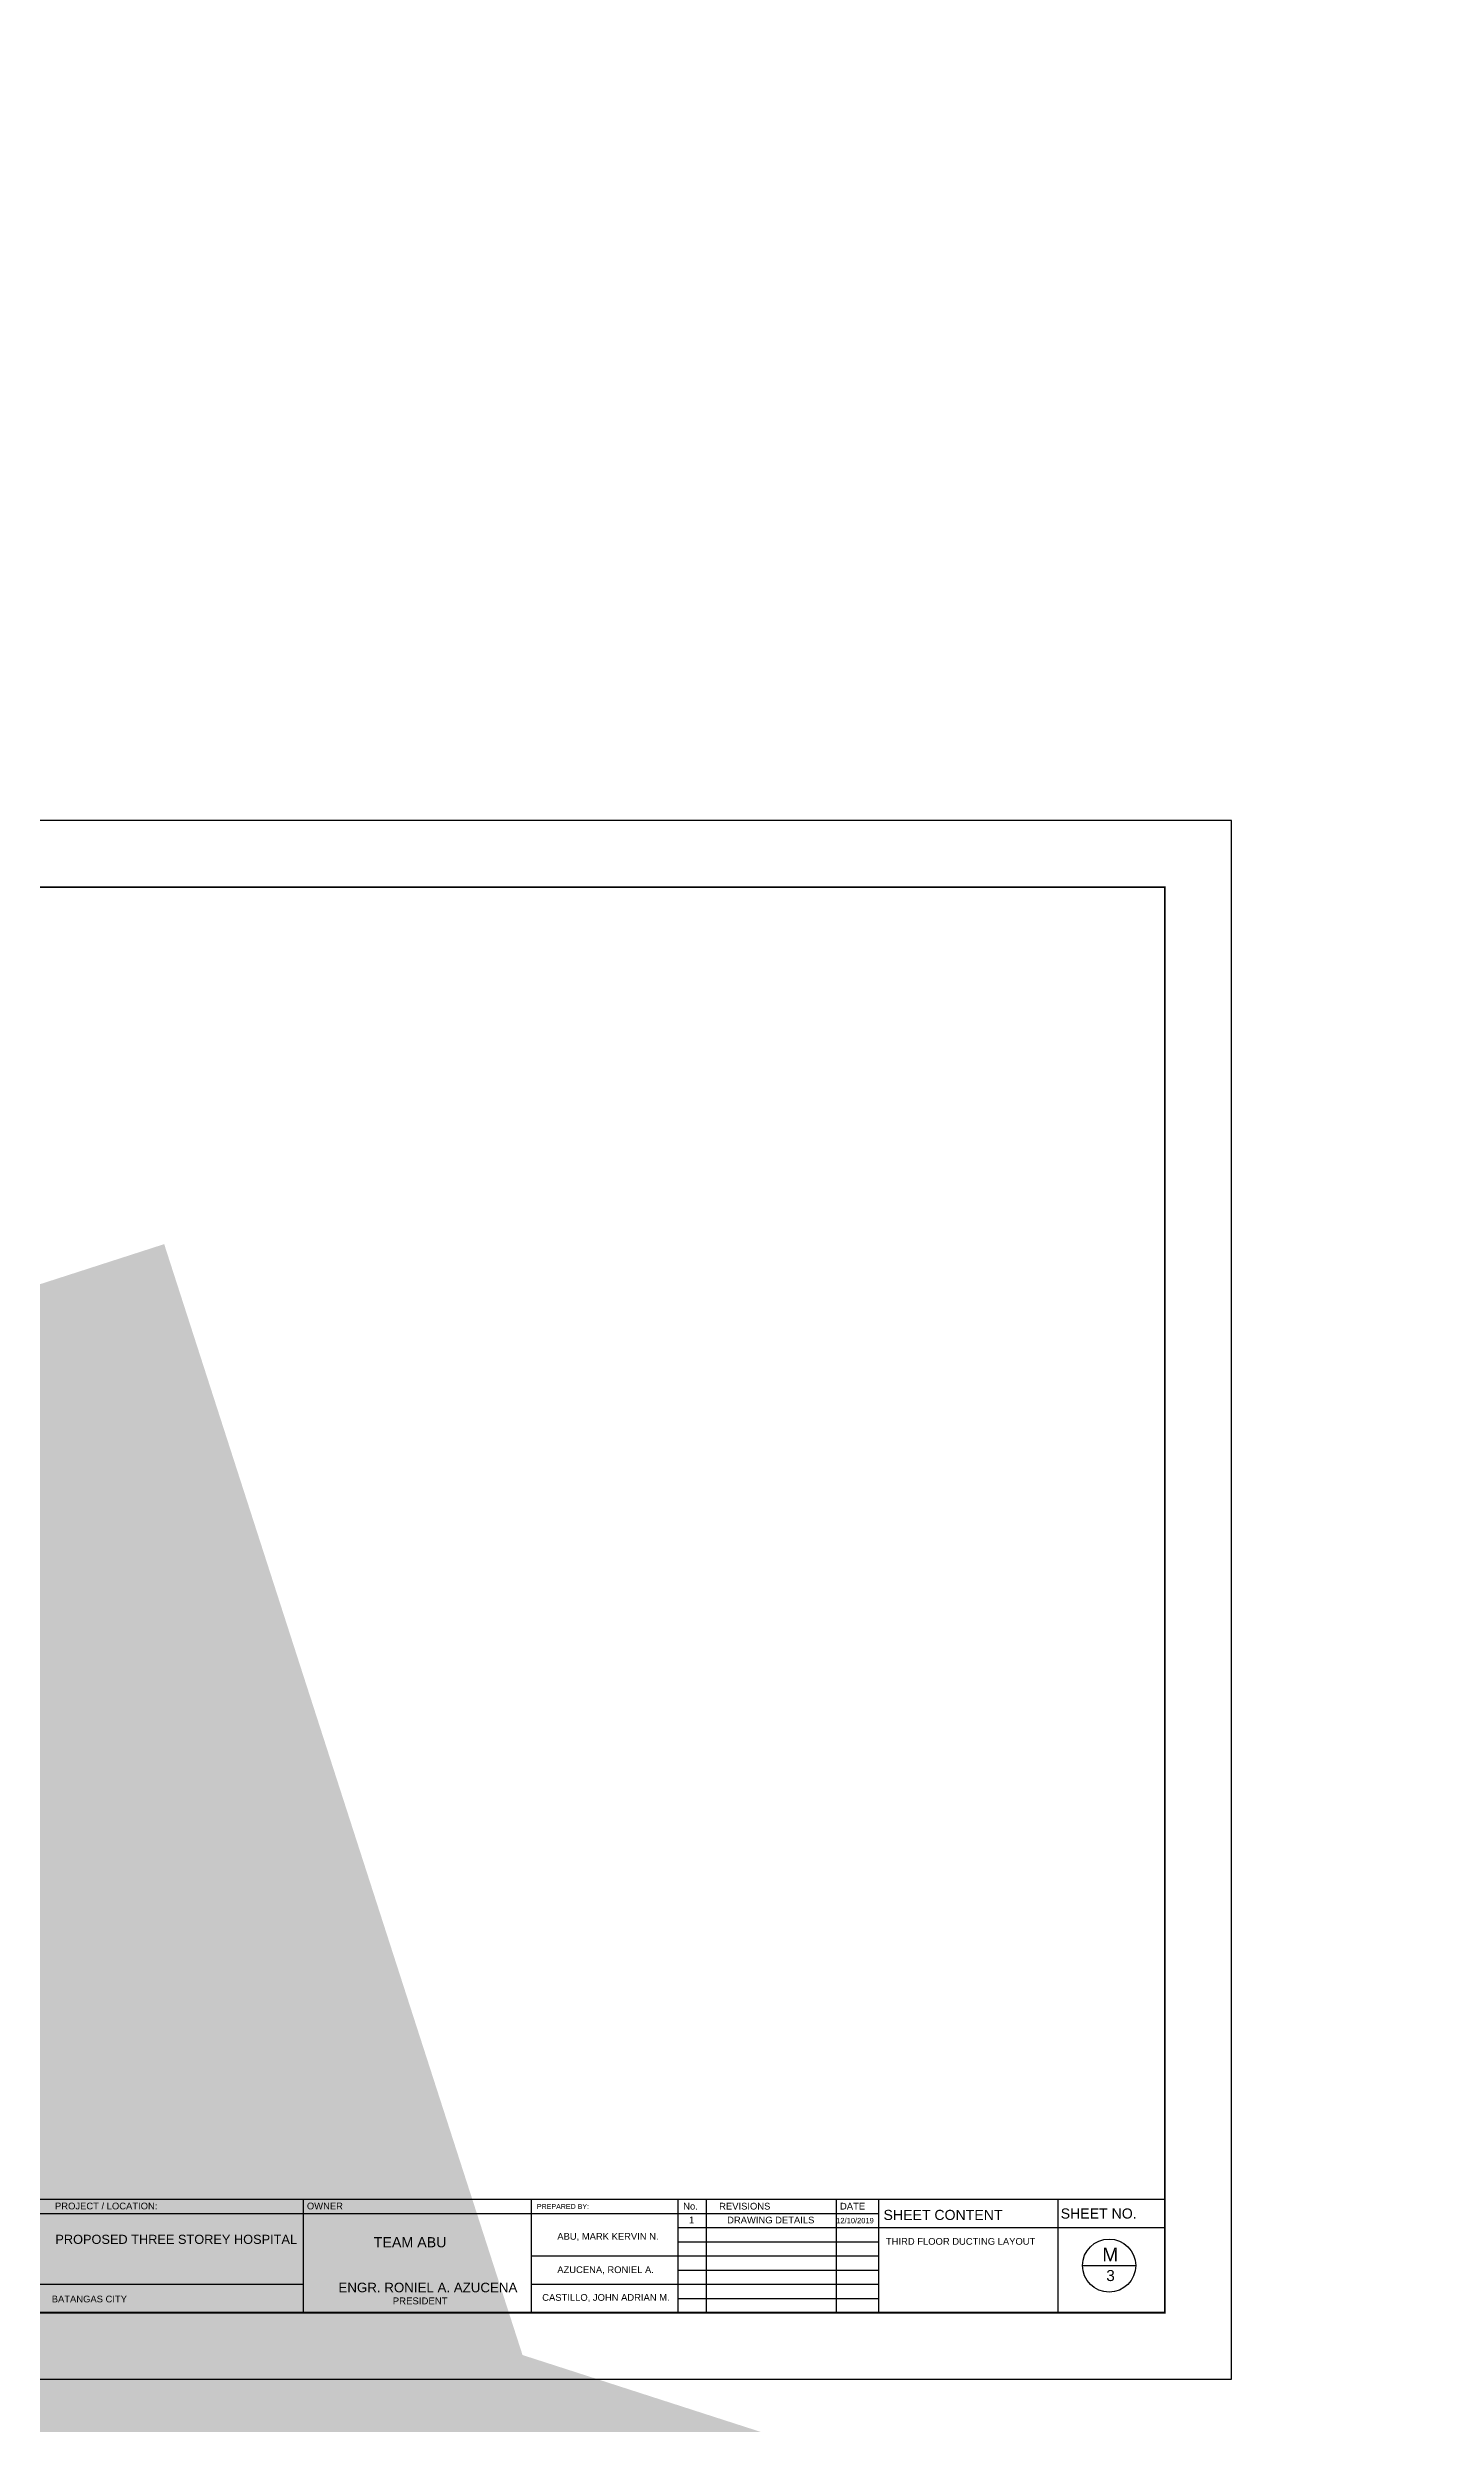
# Model space of a CAD drawing. Header units: millimetres. Extents: x -60 to 576, y -39 to 287.
# Drawn here: x 257.3 to 320.1, y 173.4 to 280.8 of the extents above; entities that cross this region are included whole.
import ezdxf

# ---------------------------------------------------------------- set-up
doc = ezdxf.new("R2010")
doc.units = ezdxf.units.MM
doc.header["$MEASUREMENT"] = 0
for name, color, linetype in [('.1', 1, 'Continuous'), ('M-AC-TEXT', 7, 'Continuous'), ('template', 7, 'Continuous')]:
    doc.layers.add(name, color=color, linetype=linetype)
doc.styles.add('ar-dim-axis', font='romans.shx', dxfattribs={"width": 0.8})
doc.styles.add('arial', font='arial.ttf')
doc.styles.add('OIP FONT', font='GOTHIC.TTF', dxfattribs={"height": 150})
doc.dimstyles.new('ar-dim-axis', dxfattribs={"dimtxt": 350, "dimasz": 250, "dimexe": 75, "dimexo": 75, "dimgap": 200, "dimtad": 1, "dimdec": 0, "dimzin": 12, "dimdsep": 46, "dimtxsty": 'ar-dim-axis', "dimblk": 'ARCHTICK', "dimcen": 120, "dimclrd": 11, "dimclre": 8, "dimclrt": 4, "dimadec": 0, "dimazin": 3, "dimtm": 1, "dimtfac": 1, "dimtdec": 0, "dimtix": 1, "dimtmove": 2, "dimatfit": 3, "dimldrblk": 'ARCHTICK', "dimfxl": 1, "dimtolj": 1, "dimtzin": 0, "dimarcsym": 1})

# ---------------------------------------------------------------- blocks, each defined once
blk = doc.blocks.new('_ARCHTICK')
at = {"color": 0, "linetype": 'ByBlock', "const_width": 0.15}
blk.add_lwpolyline([(-0.5, -0.5), (0.5, 0.5)], dxfattribs=at)

msp = doc.modelspace()

# ---------------------------------------------------------------- linework, layer by layer
at = {"layer": '.1', "color": 0}
msp.add_line((310.802, 245.879), (211.526, 245.879), dxfattribs=at)
at = {"layer": 'template'}
for p, q in [((310.802, 175.483), (310.802, 245.879)), ((217.543, 183.612), (307.793, 183.612)), ((268.865, 183.612), (268.865, 178.491)), ((279.168, 183.612), (279.168, 178.491)), ((285.797, 183.612), (285.797, 178.491)), ((287.077, 183.612), (287.077, 178.491)), ((292.942, 183.612), (292.942, 178.491)), ((294.862, 183.612), (294.862, 178.491)), ((302.957, 183.612), (302.957, 178.491)), ((233.389, 182.972), (289.96, 182.972)), ((288.201, 182.972), (294.862, 182.972)), ((285.797, 182.332), (296.557, 182.332)), ((285.797, 181.691), (294.862, 181.691)), ((293.196, 182.332), (307.793, 182.332)), ((279.168, 181.051), (289.96, 181.051)), ((285.797, 180.411), (294.862, 180.411)), ((288.201, 181.051), (294.862, 181.051)), ((304.077, 180.615), (306.478, 180.615)), ((233.389, 179.778), (268.865, 179.778)), ((279.168, 179.771), (289.96, 179.771)), ((288.201, 179.771), (294.862, 179.771)), ((285.797, 179.131), (294.862, 179.131)), ((211.526, 175.483), (310.802, 175.483))]:
    msp.add_line(p, q, dxfattribs=at)
at = {"layer": 'template', "linetype": 'Continuous', "const_width": 0.0853}
msp.add_lwpolyline([(217.543, 178.491), (307.793, 178.491), (307.793, 242.87), (217.543, 242.87)], close=True, dxfattribs=at)
at = {"layer": 'template'}
msp.add_circle((305.278, 180.615), 1.2, dxfattribs=at)

# ---------------------------------------------------------------- texts
at = {"layer": 'template', "style": 'arial'}
for s, height, p in [('PROJECT / LOCATION:', 0.30402, (257.654, 183.153)), ('PROJECT / LOCATION:', 0.30402, (257.654, 183.153)), ('PROJECT / LOCATION:', 0.30402, (257.654, 183.153)), ('OWNER', 0.304, (269.034, 183.153)), ('PREPARED BY: ', 0.22802, (279.426, 183.17)), ('No.', 0.304, (286.035, 183.145)), ('1', 0.304, (286.297, 182.525)), ('REVISIONS', 0.304, (287.66, 183.145)), ('DRAWING DETAILS', 0.30402, (288.02, 182.52)), ('12/10/2019', 0.2432, (292.947, 182.525)), ('DATE', 0.304, (293.121, 183.145)), ('SHEET CONTENT', 0.45603, (295.084, 182.675)), ('SHEET NO.', 0.456, (303.091, 182.739)), ('PROPOSED THREE STOREY HOSPITAL', 0.41257, (257.669, 181.594)), ('TEAM ABU', 0.4598, (272.055, 181.44)), ('ABU, MARK KERVIN N.', 0.30402, (280.346, 181.782)), ('THIRD FLOOR DUCTING LAYOUT', 0.30402, (295.195, 181.555)), ('AZUCENA, RONIEL A.', 0.30402, (280.346, 180.276)), ('M', 0.624, (304.968, 180.802)), ('3', 0.499, (305.149, 179.916)), ('ENGR. RONIEL A. AZUCENA', 0.43038, (270.459, 179.41)), ('CASTILLO, JOHN ADRIAN M.', 0.30402, (279.666, 179.024)), ('BATANGAS CITY', 0.30402, (257.506, 178.953)), ('PRESIDENT', 0.3099, (272.912, 178.866))]:
    msp.add_text(s, height=height, dxfattribs=at).set_placement(p)

# ---------------------------------------------------------------- leaders
at = {"layer": 'M-AC-TEXT', "annotation_type": 0, "has_hookline": 1, "text_width": 1.46}
for points, hookline_direction in [([(250.815, 135.994), (250.941, 136.242), (251.317, 136.243)], 0), ([(354.266, 135.091), (354.139, 135.339), (353.763, 135.34)], 1), ([(368.266, 133.952), (368.139, 134.2), (367.763, 134.201)], 1), ([(374.267, 133.942), (374.14, 134.19), (373.765, 134.191)], 1), ([(262.788, 128.199), (262.661, 128.447), (262.285, 128.448)], 1), ([(361.115, 128.915), (360.989, 129.163), (360.613, 129.164)], 1), ([(262.897, 128.194), (263.023, 128.442), (263.399, 128.443)], 0), ([(376.118, 126.108), (375.992, 126.356), (375.616, 126.358)], 1), ([(368.167, 125.548), (368.041, 125.796), (367.665, 125.797)], 1), ([(284.45, 122.354), (284.577, 122.602), (284.953, 122.603)], 0), ([(284.461, 120.841), (284.588, 121.089), (284.964, 121.09)], 0), ([(166.309, 117.858), (166.435, 118.106), (166.811, 118.107)], 0), ([(376.113, 115.346), (375.986, 115.594), (375.61, 115.595)], 1), ([(257.964, 108.343), (258.09, 108.591), (258.466, 108.592)], 0), ([(263.958, 108.329), (264.085, 108.577), (264.461, 108.578)], 0), ([(250.807, 107.216), (250.933, 107.464), (251.309, 107.465)], 0), ([(354.266, 106.345), (354.139, 106.593), (353.763, 106.594)], 1), ([(272.48, 105.184), (272.353, 105.432), (271.977, 105.433)], 1), ([(178.877, 105.216), (179.004, 105.464), (179.38, 105.465)], 0), ([(395.221, 100.371), (395.094, 100.619), (394.718, 100.62)], 1)]:
    msp.add_leader(points, dimstyle='ar-dim-axis', override={"dimtxt": 150, "dimasz": 150, "dimgap": 200, "dimtad": 0, "dimtih": 1, "dimtoh": 1, "dimtxsty": 'OIP FONT', "dimclrd": 256, "dimclre": 256, "dimclrt": 256, "dimfxl": 0.2, "dimfxlon": 1, "dimlwd": 65535, "dimlwe": 65535}, dxfattribs=dict(at, hookline_direction=hookline_direction))

doc.saveas('drawing.dxf')
